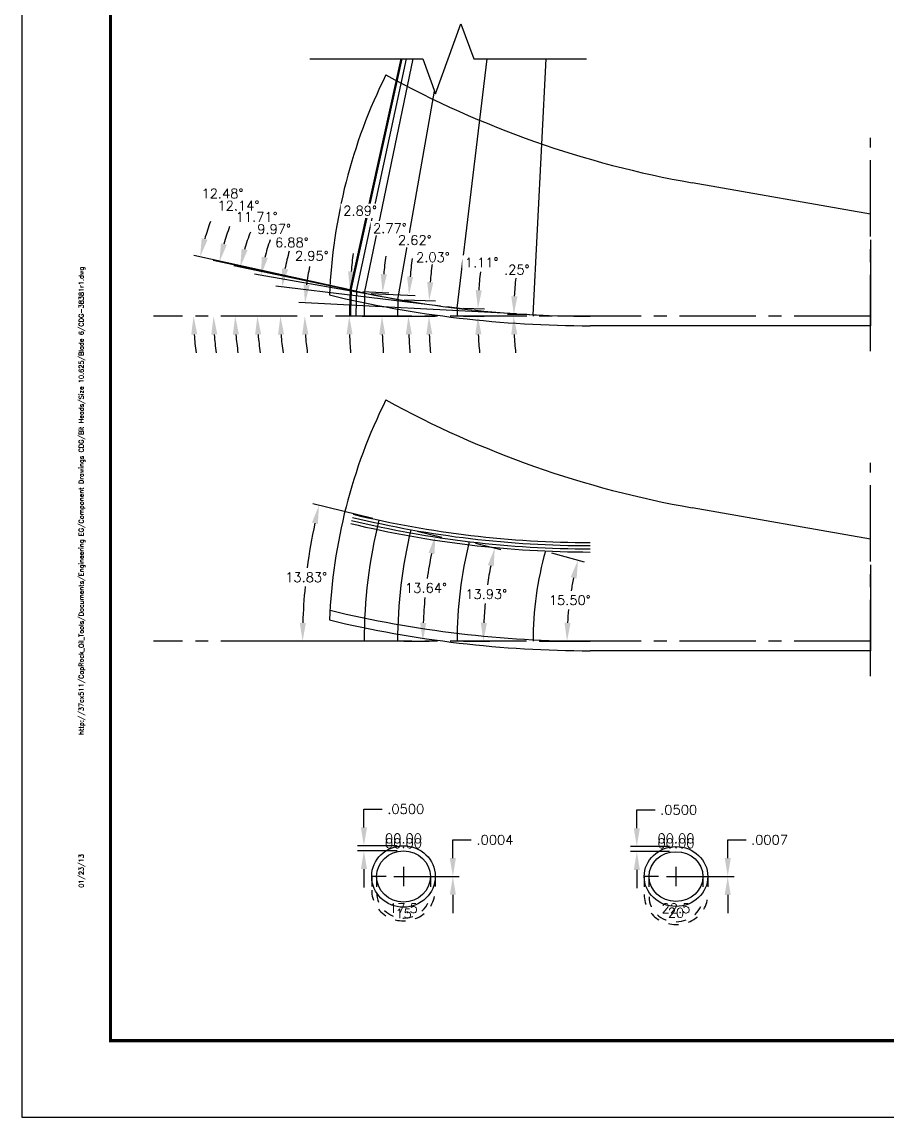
# Model space of a CAD drawing. Extents: x -34 to 0, y 36.5 to 60.7.
# Drawn here: x -34 to -25.51, y 36.45 to 47.2 of the extents above; entities that cross this region are included whole.
import ezdxf
from ezdxf.enums import TextEntityAlignment as Align

# ---------------------------------------------------------------- set-up
doc = ezdxf.new("R2010")
doc.units = 0
doc.header["$MEASUREMENT"] = 0
doc.header["$PDMODE"] = 35
doc.linetypes.add('CENTER2', pattern=[1.125, 0.75, -0.125, 0.125, -0.125])
doc.linetypes.add('HIDDEN2', pattern=[0.1875, 0.125, -0.0625])
doc.layers.get('0').update_dxf_attribs({"linetype": 'CONTINUOUS'})
doc.layers.get('Defpoints').update_dxf_attribs({"color": 10, "linetype": 'CONTINUOUS'})
for name, color, linetype in [('CLine', 5, 'CENTER2'), ('Construction', 191, 'CONTINUOUS'), ('Dims', 4, 'CONTINUOUS'), ('TEXT', 3, 'CONTINUOUS'), ('Title Block', 7, 'CONTINUOUS')]:
    doc.layers.add(name, color=color, linetype=linetype)
doc.styles.add('RomanD', font='romand.shx', dxfattribs={"width": 0.9})
doc.styles.add('RomanS', font='romans')
doc.dimstyles.new('Copy of Standard', dxfattribs={"dimtxt": 0.094, "dimasz": 0.18, "dimexe": 0.0625, "dimexo": 0.0625, "dimgap": 0.045, "dimtad": 0, "dimtih": 1, "dimtoh": 1, "dimdec": 4, "dimzin": 4, "dimdsep": 46, "dimtxsty": 'RomanS', "dimcen": 0.09, "dimazin": 1, "dimtfac": 1, "dimtdec": 4, "dimtofl": 0, "dimtmove": 0, "dimatfit": 1, "dimfxl": 1, "dimtolj": 1, "dimtzin": 0, "dimarcsym": 0})

# ---------------------------------------------------------------- blocks, each defined once
blk = doc.blocks.new('*D40')
at = {"layer": 'Defpoints', "color": 0, "transparency": 16777216}
for p in [(-32.707, 44.311), (-31.225, 44.354), (-29.084, 44.331), (-28.884, 44.32), (-25.673, 44.311)]:
    blk.add_point(p, dxfattribs=at)
at = {"layer": 'Dims', "color": 0, "lineweight": -2, "transparency": 16777216}
blk.add_line((-29.146, 44.334), (-31.284, 44.444), dxfattribs=at)
for start, end in [(168.8697, 172.9602), (184.0905, 188.181)]:
    blk.add_arc((-28.703, 44.311), 2.522, start, end, dxfattribs=at)
at = {"layer": 'Dims', "color": 0, "transparency": 16777216}
for points in [[(-31.176, 44.617), (-31.236, 44.623), (-31.222, 44.441)], [(-31.249, 44.13), (-31.189, 44.132), (-31.225, 44.311)]]:
    blk.add_solid(points, dxfattribs=at)
at = {"layer": 'Dims', "color": 0, "transparency": 16777216, "insert": (-31.155, 44.903), "char_height": 0.094, "attachment_point": 5, "style": 'RomanS', "bg_fill": 3, "box_fill_scale": 1.25, "bg_fill_color": 256, "bg_fill_true_color": 13158600, "bg_fill_transparency": 0}
blk.add_mtext('\\A1;2.95°', dxfattribs=at)
blk = doc.blocks.new('*D41')
at = {"layer": 'Defpoints', "color": 0, "transparency": 16777216}
for p in [(-29.174, 44.316), (-28.984, 44.325), (-28.984, 44.311), (-25.673, 44.311)]:
    blk.add_point(p, dxfattribs=at)
at = {"layer": 'Dims', "color": 0, "lineweight": -2, "transparency": 16777216}
for p, q in [((-29.046, 44.326), (-29.236, 44.327)), ((-29.046, 44.311), (-29.236, 44.311))]:
    blk.add_line(p, q, dxfattribs=at)
for start, end in [(173.8574, 176.8037), (182.9463, 185.8926)]:
    blk.add_arc((-25.673, 44.311), 3.501, start, end, dxfattribs=at)
at = {"layer": 'Dims', "color": 0, "transparency": 16777216}
for points in [[(-29.138, 44.505), (-29.198, 44.507), (-29.173, 44.326)], [(-29.199, 44.13), (-29.139, 44.132), (-29.174, 44.311)]]:
    blk.add_solid(points, dxfattribs=at)
at = {"layer": 'Dims', "color": 0, "transparency": 16777216, "insert": (-29.144, 44.767), "char_height": 0.094, "attachment_point": 5, "style": 'RomanS', "bg_fill": 3, "box_fill_scale": 1.25, "bg_fill_color": 256, "bg_fill_true_color": 13158600, "bg_fill_transparency": 0}
blk.add_mtext('\\A1;.25°', dxfattribs=at)
blk = doc.blocks.new('*D44')
at = {"layer": 'Defpoints', "color": 0, "transparency": 16777216}
for p in [(-29.73, 44.39), (-29.73, 44.311), (-29.526, 44.336), (-25.673, 44.311)]:
    blk.add_point(p, dxfattribs=at)
at = {"layer": 'Dims', "color": 0, "lineweight": -2, "transparency": 16777216}
for p, q in [((-29.667, 44.388), (-29.462, 44.384)), ((-29.668, 44.311), (-29.463, 44.311))]:
    blk.add_line(p, q, dxfattribs=at)
for start, end in [(173.5363, 176.2132), (182.6769, 185.3539)]:
    blk.add_arc((-25.673, 44.311), 3.853, start, end, dxfattribs=at)
at = {"layer": 'Dims', "color": 0, "transparency": 16777216}
for points in [[(-29.487, 44.564), (-29.547, 44.567), (-29.525, 44.386)], [(-29.551, 44.13), (-29.491, 44.132), (-29.526, 44.311)]]:
    blk.add_solid(points, dxfattribs=at)
at = {"layer": 'Dims', "color": 0, "transparency": 16777216, "insert": (-29.489, 44.838), "char_height": 0.094, "attachment_point": 5, "style": 'RomanS', "bg_fill": 3, "box_fill_scale": 1.25, "bg_fill_color": 256, "bg_fill_true_color": 13158600, "bg_fill_transparency": 0}
blk.add_mtext('\\A1;1.11°', dxfattribs=at)
blk = doc.blocks.new('*D45')
at = {"layer": 'Defpoints', "color": 0, "transparency": 16777216}
for p in [(-31.461, 44.406), (-29.829, 44.402), (-32.707, 44.311), (-29.63, 44.378), (-25.673, 44.311)]:
    blk.add_point(p, dxfattribs=at)
at = {"layer": 'Dims', "color": 0, "lineweight": -2, "transparency": 16777216}
blk.add_line((-29.891, 44.409), (-31.508, 44.604), dxfattribs=at)
for start, end in [(164.4659, 168.7916), (184.3257, 188.6514)]:
    blk.add_arc((-29.079, 44.311), 2.385, start, end, dxfattribs=at)
at = {"layer": 'Dims', "color": 0, "transparency": 16777216}
for points in [[(-31.388, 44.77), (-31.447, 44.779), (-31.446, 44.597)], [(-31.487, 44.13), (-31.427, 44.132), (-31.463, 44.311)]]:
    blk.add_solid(points, dxfattribs=at)
at = {"layer": 'Dims', "color": 0, "transparency": 16777216, "insert": (-31.351, 45.034), "char_height": 0.094, "attachment_point": 5, "style": 'RomanS', "bg_fill": 3, "box_fill_scale": 1.25, "bg_fill_color": 256, "bg_fill_true_color": 13158600, "bg_fill_transparency": 0}
blk.add_mtext('\\A1;6.88°', dxfattribs=at)
blk = doc.blocks.new('*D48')
at = {"layer": 'Defpoints', "color": 0, "transparency": 16777216}
for p in [(-30.409, 44.493), (-31.685, 44.445), (-30.212, 44.458), (-32.707, 44.311), (-25.673, 44.311)]:
    blk.add_point(p, dxfattribs=at)
at = {"layer": 'Dims', "color": 0, "lineweight": -2, "transparency": 16777216}
blk.add_line((-30.471, 44.504), (-31.716, 44.723), dxfattribs=at)
for start, end in [(161.1219, 165.5771), (184.4552, 188.9104)]:
    blk.add_arc((-29.374, 44.311), 2.315, start, end, dxfattribs=at)
at = {"layer": 'Dims', "color": 0, "transparency": 16777216}
for points in [[(-31.587, 44.881), (-31.646, 44.894), (-31.654, 44.712)], [(-31.712, 44.13), (-31.652, 44.132), (-31.689, 44.311)]]:
    blk.add_solid(points, dxfattribs=at)
at = {"layer": 'Dims', "color": 0, "transparency": 16777216, "insert": (-31.526, 45.166), "char_height": 0.094, "attachment_point": 5, "style": 'RomanS', "bg_fill": 3, "box_fill_scale": 1.25, "bg_fill_color": 256, "bg_fill_true_color": 13158600, "bg_fill_transparency": 0}
blk.add_mtext('\\A1;9.97°', dxfattribs=at)
blk = doc.blocks.new('*D49')
at = {"layer": 'Defpoints', "color": 0, "transparency": 16777216}
for p in [(-30.311, 44.476), (-30.313, 44.311), (-30.006, 44.362), (-25.673, 44.311)]:
    blk.add_point(p, dxfattribs=at)
at = {"layer": 'Dims', "color": 0, "lineweight": -2, "transparency": 16777216}
for p, q in [((-30.248, 44.473), (-29.941, 44.463)), ((-30.251, 44.311), (-29.944, 44.311))]:
    blk.add_line(p, q, dxfattribs=at)
for start, end in [(173.2068, 175.587), (182.3801, 184.7602)]:
    blk.add_arc((-25.673, 44.311), 4.333, start, end, dxfattribs=at)
at = {"layer": 'Dims', "color": 0, "transparency": 16777216}
for points in [[(-29.963, 44.643), (-30.023, 44.646), (-30.003, 44.465)], [(-30.032, 44.13), (-29.972, 44.132), (-30.006, 44.311)]]:
    blk.add_solid(points, dxfattribs=at)
at = {"layer": 'Dims', "color": 0, "transparency": 16777216, "insert": (-29.967, 44.889), "char_height": 0.094, "attachment_point": 5, "style": 'RomanS', "bg_fill": 3, "box_fill_scale": 1.25, "bg_fill_color": 256, "bg_fill_true_color": 13158600, "bg_fill_transparency": 0}
blk.add_mtext('\\A1;2.03°', dxfattribs=at)
blk = doc.blocks.new('*D52')
at = {"layer": 'Defpoints', "color": 0, "transparency": 16777216}
for p in [(-30.735, 44.558), (-30.539, 44.518), (-31.902, 44.472), (-32.707, 44.311), (-25.673, 44.311)]:
    blk.add_point(p, dxfattribs=at)
at = {"layer": 'Dims', "color": 0, "lineweight": -2, "transparency": 16777216}
blk.add_line((-30.796, 44.571), (-31.919, 44.804), dxfattribs=at)
for start, end in [(159.5672, 163.9275), (184.3603, 188.7205)]:
    blk.add_arc((-29.541, 44.311), 2.366, start, end, dxfattribs=at)
at = {"layer": 'Dims', "color": 0, "transparency": 16777216}
for points in [[(-31.786, 44.959), (-31.844, 44.973), (-31.858, 44.791)], [(-31.93, 44.13), (-31.87, 44.132), (-31.907, 44.311)]]:
    blk.add_solid(points, dxfattribs=at)
at = {"layer": 'Dims', "color": 0, "transparency": 16777216, "insert": (-31.697, 45.285), "char_height": 0.094, "attachment_point": 5, "style": 'RomanS', "bg_fill": 3, "box_fill_scale": 1.25, "bg_fill_color": 256, "bg_fill_true_color": 13158600, "bg_fill_transparency": 0}
blk.add_mtext('\\A1;11.71°', dxfattribs=at)
blk = doc.blocks.new('*D53')
at = {"layer": 'Defpoints', "color": 0, "transparency": 16777216}
for p in [(-30.637, 44.538), (-30.642, 44.311), (-30.206, 44.38), (-25.673, 44.311)]:
    blk.add_point(p, dxfattribs=at)
at = {"layer": 'Dims', "color": 0, "lineweight": -2, "transparency": 16777216}
for p, q in [((-30.574, 44.535), (-30.14, 44.515)), ((-30.579, 44.311), (-30.144, 44.311))]:
    blk.add_line(p, q, dxfattribs=at)
for start, end in [(172.8315, 175.1062), (182.2747, 184.5493)]:
    blk.add_arc((-25.673, 44.311), 4.534, start, end, dxfattribs=at)
at = {"layer": 'Dims', "color": 0, "transparency": 16777216}
for points in [[(-30.161, 44.696), (-30.22, 44.7), (-30.202, 44.518)], [(-30.233, 44.13), (-30.173, 44.132), (-30.207, 44.311)]]:
    blk.add_solid(points, dxfattribs=at)
at = {"layer": 'Dims', "color": 0, "transparency": 16777216, "insert": (-30.145, 45.057), "char_height": 0.094, "attachment_point": 5, "style": 'RomanS', "bg_fill": 3, "box_fill_scale": 1.25, "bg_fill_color": 256, "bg_fill_true_color": 13158600, "bg_fill_transparency": 0}
blk.add_mtext('\\A1;2.62°', dxfattribs=at)
blk = doc.blocks.new('*D107')
at = {"layer": 'Defpoints', "color": 0, "transparency": 16777216}
for p in [(-30.814, 44.576), (-30.619, 44.534), (-32.112, 44.49), (-32.707, 44.311), (-25.673, 44.311)]:
    blk.add_point(p, dxfattribs=at)
at = {"layer": 'Dims', "color": 0, "lineweight": -2, "transparency": 16777216}
blk.add_line((-30.875, 44.589), (-32.123, 44.858), dxfattribs=at)
for start, end in [(159.7232, 163.7909), (184.0677, 188.1354)]:
    blk.add_arc((-29.583, 44.311), 2.536, start, end, dxfattribs=at)
at = {"layer": 'Dims', "color": 0, "transparency": 16777216}
for points in [[(-31.989, 45.012), (-32.047, 45.026), (-32.062, 44.844)], [(-32.142, 44.13), (-32.082, 44.132), (-32.119, 44.311)]]:
    blk.add_solid(points, dxfattribs=at)
at = {"layer": 'Dims', "color": 0, "transparency": 16777216, "insert": (-31.875, 45.396), "char_height": 0.094, "attachment_point": 5, "style": 'RomanS', "bg_fill": 3, "box_fill_scale": 1.25, "bg_fill_color": 256, "bg_fill_true_color": 13158600, "bg_fill_transparency": 0}
blk.add_mtext('\\A1;12.14°', dxfattribs=at)
blk = doc.blocks.new('*D108')
at = {"layer": 'Defpoints', "color": 0, "transparency": 16777216}
for p in [(-30.717, 44.555), (-30.466, 44.388), (-30.722, 44.311), (-25.673, 44.311)]:
    blk.add_point(p, dxfattribs=at)
at = {"layer": 'Dims', "color": 0, "lineweight": -2, "transparency": 16777216}
for p, q in [((-30.654, 44.552), (-30.399, 44.54)), ((-30.66, 44.311), (-30.405, 44.311))]:
    blk.add_line(p, q, dxfattribs=at)
for start, end in [(172.9284, 175.0797), (182.1513, 184.3025)]:
    blk.add_arc((-25.673, 44.311), 4.794, start, end, dxfattribs=at)
at = {"layer": 'Dims', "color": 0, "transparency": 16777216}
for points in [[(-30.419, 44.72), (-30.479, 44.724), (-30.461, 44.543)], [(-30.494, 44.13), (-30.434, 44.132), (-30.467, 44.311)]]:
    blk.add_solid(points, dxfattribs=at)
at = {"layer": 'Dims', "color": 0, "transparency": 16777216, "insert": (-30.389, 45.174), "char_height": 0.094, "attachment_point": 5, "style": 'RomanS', "bg_fill": 3, "box_fill_scale": 1.25, "bg_fill_color": 256, "bg_fill_true_color": 13158600, "bg_fill_transparency": 0}
blk.add_mtext('\\A1;2.77°', dxfattribs=at)
blk = doc.blocks.new('*D116')
at = {"layer": 'Defpoints', "color": 0, "transparency": 16777216}
for p in [(-28.864, 42.007), (-28.603, 41.656), (-28.984, 41.122), (-25.673, 41.122)]:
    blk.add_point(p, dxfattribs=at)
at = {"layer": 'Dims', "color": 0, "lineweight": -2, "transparency": 16777216}
for p, q in [((-28.803, 41.99), (-28.483, 41.901)), ((-28.921, 41.122), (-28.589, 41.122))]:
    blk.add_line(p, q, dxfattribs=at)
for start, end in [(167.9662, 170.4616), (174.0341, 176.5371)]:
    blk.add_arc((-25.673, 41.122), 2.979, start, end, dxfattribs=at)
at = {"layer": 'Dims', "color": 0, "transparency": 16777216}
for points in [[(-28.615, 41.75), (-28.557, 41.736), (-28.543, 41.918)], [(-28.616, 41.301), (-28.676, 41.303), (-28.651, 41.122)]]:
    blk.add_solid(points, dxfattribs=at)
at = {"layer": 'Dims', "color": 0, "transparency": 16777216, "insert": (-28.624, 41.524), "char_height": 0.094, "attachment_point": 5, "style": 'RomanS', "bg_fill": 3, "box_fill_scale": 1.25, "bg_fill_color": 256, "bg_fill_true_color": 13158600, "bg_fill_transparency": 0}
blk.add_mtext('\\A1;15.50°', dxfattribs=at)
blk = doc.blocks.new('*D117')
at = {"layer": 'Defpoints', "color": 0, "transparency": 16777216}
for p in [(-29.611, 42.099), (-29.422, 41.735), (-29.73, 41.122), (-25.673, 41.122)]:
    blk.add_point(p, dxfattribs=at)
at = {"layer": 'Dims', "color": 0, "lineweight": -2, "transparency": 16777216}
for p, q in [((-29.55, 42.084), (-29.299, 42.022)), ((-29.668, 41.122), (-29.409, 41.122))]:
    blk.add_line(p, q, dxfattribs=at)
for start, end in [(168.7812, 171.633), (174.429, 177.285)]:
    blk.add_arc((-25.673, 41.122), 3.799, start, end, dxfattribs=at)
at = {"layer": 'Dims', "color": 0, "transparency": 16777216}
for points in [[(-29.428, 41.868), (-29.37, 41.855), (-29.36, 42.037)], [(-29.437, 41.301), (-29.497, 41.303), (-29.472, 41.122)]]:
    blk.add_solid(points, dxfattribs=at)
at = {"layer": 'Dims', "color": 0, "transparency": 16777216, "insert": (-29.444, 41.583), "char_height": 0.094, "attachment_point": 5, "style": 'RomanS', "bg_fill": 3, "box_fill_scale": 1.25, "bg_fill_color": 256, "bg_fill_true_color": 13158600, "bg_fill_transparency": 0}
blk.add_mtext('\\A1;13.93°', dxfattribs=at)
blk = doc.blocks.new('*D118')
at = {"layer": 'Defpoints', "color": 0, "transparency": 16777216}
for p in [(-30.183, 42.216), (-30.011, 41.816), (-30.313, 41.122), (-25.673, 41.122)]:
    blk.add_point(p, dxfattribs=at)
at = {"layer": 'Dims', "color": 0, "lineweight": -2, "transparency": 16777216}
for p, q in [((-30.122, 42.201), (-29.881, 42.143)), ((-30.251, 41.122), (-30.004, 41.122))]:
    blk.add_line(p, q, dxfattribs=at)
for start, end in [(168.7114, 171.9719), (174.3888, 177.6524)]:
    blk.add_arc((-25.673, 41.122), 4.393, start, end, dxfattribs=at)
at = {"layer": 'Dims', "color": 0, "transparency": 16777216}
for points in [[(-30.01, 41.988), (-29.952, 41.975), (-29.942, 42.158)], [(-30.032, 41.301), (-30.092, 41.303), (-30.066, 41.122)]]:
    blk.add_solid(points, dxfattribs=at)
at = {"layer": 'Dims', "color": 0, "transparency": 16777216, "insert": (-30.035, 41.644), "char_height": 0.094, "attachment_point": 5, "style": 'RomanS', "bg_fill": 3, "box_fill_scale": 1.25, "bg_fill_color": 256, "bg_fill_true_color": 13158600, "bg_fill_transparency": 0}
blk.add_mtext('\\A1;13.64°', dxfattribs=at)
blk = doc.blocks.new('*D119')
at = {"layer": 'Defpoints', "color": 0, "transparency": 16777216}
for p in [(-30.498, 42.31), (-31.174, 42.015), (-30.642, 41.122), (-25.673, 41.122)]:
    blk.add_point(p, dxfattribs=at)
at = {"layer": 'Dims', "color": 0, "lineweight": -2, "transparency": 16777216}
for p, q in [((-30.558, 42.325), (-31.146, 42.469)), ((-30.704, 41.122), (-31.309, 41.122))]:
    blk.add_line(p, q, dxfattribs=at)
for start, end in [(168.0206, 172.5852), (174.4889, 178.1496)]:
    blk.add_arc((-25.673, 41.122), 5.574, start, end, dxfattribs=at)
at = {"layer": 'Dims', "color": 0, "transparency": 16777216}
for points in [[(-31.154, 42.286), (-31.096, 42.272), (-31.085, 42.454)], [(-31.213, 41.301), (-31.273, 41.302), (-31.246, 41.122)]]:
    blk.add_solid(points, dxfattribs=at)
at = {"layer": 'Dims', "color": 0, "transparency": 16777216, "insert": (-31.211, 41.749), "char_height": 0.094, "attachment_point": 5, "style": 'RomanS', "bg_fill": 3, "box_fill_scale": 1.25, "bg_fill_color": 256, "bg_fill_true_color": 13158600, "bg_fill_transparency": 0}
blk.add_mtext('\\A1;13.83°', dxfattribs=at)
blk = doc.blocks.new('*D128')
at = {"layer": 'Defpoints', "color": 0, "transparency": 16777216}
for p in [(-32.308, 44.507), (-30.78, 44.569), (-30.778, 44.568), (-32.707, 44.311), (-25.673, 44.311)]:
    blk.add_point(p, dxfattribs=at)
at = {"layer": 'Dims', "color": 0, "lineweight": -2, "transparency": 16777216}
blk.add_line((-30.841, 44.582), (-32.312, 44.908), dxfattribs=at)
for start, end in [(159.8839, 163.7039), (183.82, 187.64)]:
    blk.add_arc((-29.615, 44.311), 2.7, start, end, dxfattribs=at)
at = {"layer": 'Dims', "color": 0, "transparency": 16777216}
for points in [[(-32.178, 45.061), (-32.236, 45.076), (-32.251, 44.894)], [(-32.339, 44.13), (-32.279, 44.132), (-32.315, 44.311)]]:
    blk.add_solid(points, dxfattribs=at)
at = {"layer": 'Dims', "color": 0, "transparency": 16777216, "insert": (-32.032, 45.515), "char_height": 0.094, "attachment_point": 5, "style": 'RomanS', "bg_fill": 3, "box_fill_scale": 1.25, "bg_fill_color": 256, "bg_fill_true_color": 13158600, "bg_fill_transparency": 0}
blk.add_mtext('\\A1;12.48°', dxfattribs=at)
blk = doc.blocks.new('*D129')
at = {"layer": 'Defpoints', "color": 0, "transparency": 16777216}
for p in [(-30.779, 44.569), (-30.787, 44.397), (-30.785, 44.311), (-25.673, 44.311)]:
    blk.add_point(p, dxfattribs=at)
at = {"layer": 'Dims', "color": 0, "lineweight": -2, "transparency": 16777216}
for p, q in [((-30.841, 44.572), (-30.844, 44.572)), ((-30.848, 44.311), (-30.85, 44.311))]:
    blk.add_line(p, q, dxfattribs=at)
for start, end in [(173.0799, 175.0962), (182.0164, 184.0327)]:
    blk.add_arc((-25.673, 44.311), 5.115, start, end, dxfattribs=at)
at = {"layer": 'Dims', "color": 0, "transparency": 16777216}
for points in [[(-30.739, 44.746), (-30.799, 44.75), (-30.781, 44.569)], [(-30.815, 44.131), (-30.755, 44.132), (-30.788, 44.311)]]:
    blk.add_solid(points, dxfattribs=at)
at = {"layer": 'Dims', "color": 0, "transparency": 16777216, "insert": (-30.682, 45.346), "char_height": 0.094, "attachment_point": 5, "style": 'RomanS', "bg_fill": 3, "box_fill_scale": 1.25, "bg_fill_color": 256, "bg_fill_true_color": 13158600, "bg_fill_transparency": 0}
blk.add_mtext('\\A1;2.89°', dxfattribs=at)
blk = doc.blocks.new('COT_Dblock')
at = {"layer": 'Defpoints'}
blk.add_point((0.188, 0.188), dxfattribs=at)
at = {"layer": 'Title Block', "color": 8}
blk.add_lwpolyline([(0, 0), (34, 0), (34, 22), (0, 22)], close=True, dxfattribs=at)
at = {"layer": 'Title Block', "const_width": 0.03}
blk.add_lwpolyline([(33.13, 21.25), (0.87, 21.25), (0.87, 0.75), (33.13, 0.75)], close=True, dxfattribs=at)
at = {"layer": 'Title Block', "color": 1, "style": 'RomanS', "flags": 8}
for tag, p in [('FNAME', (0.62, 3.75)), ('REVDATE', (0.62, 2.25)), ('USER', (0.62, 0.75))]:
    blk.add_attdef(tag, text='', height=0.047, rotation=90, dxfattribs=at).set_placement(p, align=Align.BOTTOM_LEFT)
at = {"layer": 'Title Block', "color": 3, "style": 'RomanS', "flags": 8}
blk.add_attdef('DRAWN', text='', height=0.11, dxfattribs=at).set_placement((28.7, 1.984), align=Align.MIDDLE_CENTER)
at = {"layer": 'Title Block', "color": 3, "style": 'RomanD', "width": 0.9, "flags": 8}
for tag, height, p in [('TITL1', 0.125, (31.337, 1.684)), ('TITL2', 0.094, (31.337, 1.514)), ('TITL3', 0.094, (31.337, 1.374))]:
    blk.add_attdef(tag, text='', height=height, dxfattribs=at).set_placement(p, align=Align.MIDDLE_CENTER)
at = {"layer": 'Title Block', "color": 3, "style": 'RomanS', "flags": 8}
for tag, p in [('DDATE', (28.356, 1.672)), ('CHECK', (28.356, 1.406)), ('MATRL', (28.356, 1.149)), ('PDATE', (28.356, 0.883)), ('SCALE', (29.896, 0.855)), ('SHEET', (32.005, 0.855))]:
    blk.add_attdef(tag, text='', height=0.094, dxfattribs=at).set_placement(p, align=Align.MIDDLE_LEFT)
for tag, p in [('FSCM#', (30.337, 1.121)), ('DWG#', (31.81, 1.121)), ('REV#', (32.97, 1.121))]:
    blk.add_attdef(tag, text='', height=0.094, dxfattribs=at).set_placement(p, align=Align.TOP_CENTER)
blk = doc.blocks.new('CMark')
at = {"layer": 'CLine'}
for p, q in [((-0.094, 0), (0.094, 0)), ((0, 0.094), (0, -0.094))]:
    blk.add_line(p, q, dxfattribs=at)
blk = doc.blocks.new('1613@15')
for p, q in [((-0.17, 0), (-0.312, 0)), ((0.171, 0), (0.312, 0))]:
    blk.add_line(p, q)
at = {"color": 8, "linetype": 'HIDDEN2', "ltscale": 0.5}
blk.add_line((-0.312, 0), (-0.312, -0.135), dxfattribs=at)
at = {"color": 8, "linetype": 'HIDDEN2', "ltscale": 0.5, "flags": 128}
blk.add_lwpolyline([(0.312, 0), (0.312, -0.135)], dxfattribs=at)
blk.add_ellipse((0, 0), major_axis=(-0.312, 0), ratio=0.965926, start_param=-3.141592653589793, end_param=3.141592653589793)
at = {"color": 8, "linetype": 'HIDDEN2', "ltscale": 0.5}
blk.add_ellipse((0, -0.135), major_axis=(-0.312, 0), ratio=0.965926, start_param=0, end_param=3.141593, dxfattribs=at)
blk.add_blockref('CMark', (0, 0))
at = {"style": 'RomanS'}
blk.add_text('15', height=0.094, dxfattribs=at).set_placement((0, -0.364), align=Align.MIDDLE_CENTER)
blk.add_attdef('ANG', text='', height=0.094, dxfattribs=at).set_placement((0, 0.298), align=Align.BOTTOM_CENTER)
blk = doc.blocks.new('1313@17.5')
for p, q in [((-0.17, 0), (-0.265, 0)), ((0.171, 0), (0.264, 0))]:
    blk.add_line(p, q)
at = {"color": 8, "linetype": 'HIDDEN2', "ltscale": 0.5}
blk.add_line((-0.265, 0), (-0.265, -0.178), dxfattribs=at)
at = {"color": 8, "linetype": 'HIDDEN2', "ltscale": 0.5, "flags": 128}
blk.add_lwpolyline([(0.264, 0), (0.264, -0.178)], dxfattribs=at)
blk.add_ellipse((0, 0), major_axis=(0.264, 0), ratio=0.953717)
at = {"color": 8, "linetype": 'HIDDEN2', "ltscale": 0.5}
blk.add_ellipse((0, -0.156), major_axis=(0.264, 0), ratio=0.953717, start_param=3.141593, end_param=6.283185, dxfattribs=at)
blk.add_blockref('CMark', (0, 0))
at = {"style": 'RomanS'}
blk.add_text('17.5', height=0.094, dxfattribs=at).set_placement((0, -0.311), align=Align.MIDDLE_CENTER)
blk.add_attdef('ANG', text='', height=0.094, dxfattribs=at).set_placement((0, 0.251), align=Align.BOTTOM_CENTER)
blk = doc.blocks.new('*D144')
at = {"color": 0, "lineweight": -2, "transparency": 16777216}
for p, q in [((-30.644, 39.295), (-30.644, 39.475)), ((-30.644, 39.475), (-30.464, 39.475)), ((-30.318, 39.115), (-30.707, 39.115)), ((-30.318, 39.065), (-30.707, 39.065)), ((-30.644, 38.885), (-30.644, 38.705))]:
    blk.add_line(p, q, dxfattribs=at)
at = {"color": 0, "transparency": 16777216}
for points in [[(-30.674, 39.295), (-30.614, 39.295), (-30.644, 39.115)], [(-30.674, 38.885), (-30.614, 38.885), (-30.644, 39.065)]]:
    blk.add_solid(points, dxfattribs=at)
at = {"layer": 'Defpoints', "color": 0, "transparency": 16777216}
for p in [(-30.644, 39.115), (-30.256, 39.115), (-30.256, 39.065)]:
    blk.add_point(p, dxfattribs=at)
at = {"color": 0, "transparency": 16777216, "insert": (-30.233, 39.475), "char_height": 0.094, "attachment_point": 5, "style": 'RomanS'}
blk.add_mtext('\\A1;.0500', dxfattribs=at)
blk = doc.blocks.new('*D145')
at = {"color": 0, "lineweight": -2, "transparency": 16777216}
for p, q in [((-29.771, 38.993), (-29.771, 39.173)), ((-29.771, 39.173), (-29.591, 39.173)), ((-30.193, 38.813), (-29.709, 38.813)), ((-30.193, 38.813), (-29.709, 38.813)), ((-29.771, 38.633), (-29.771, 38.453))]:
    blk.add_line(p, q, dxfattribs=at)
at = {"color": 0, "transparency": 16777216}
for points in [[(-29.801, 38.993), (-29.741, 38.993), (-29.771, 38.813)], [(-29.801, 38.633), (-29.741, 38.633), (-29.771, 38.813)]]:
    blk.add_solid(points, dxfattribs=at)
at = {"layer": 'Defpoints', "color": 0, "transparency": 16777216}
for p in [(-30.256, 38.813), (-30.256, 38.813), (-29.771, 38.813)]:
    blk.add_point(p, dxfattribs=at)
at = {"color": 0, "transparency": 16777216, "insert": (-29.358, 39.173), "char_height": 0.094, "attachment_point": 5, "style": 'RomanS'}
blk.add_mtext('\\A1;.0004', dxfattribs=at)
blk = doc.blocks.new('1613@20')
for p, q in [((-0.17, 0), (-0.312, 0)), ((0.171, 0), (0.312, 0))]:
    blk.add_line(p, q)
at = {"color": 8, "linetype": 'HIDDEN2', "ltscale": 0.5}
blk.add_line((-0.312, 0), (-0.312, -0.178), dxfattribs=at)
at = {"color": 8, "linetype": 'HIDDEN2', "ltscale": 0.5, "flags": 128}
blk.add_lwpolyline([(0.312, 0), (0.312, -0.178)], dxfattribs=at)
blk.add_ellipse((0, 0), major_axis=(-0.312, 0), ratio=0.939693, start_param=-3.141592653589793, end_param=3.141592653589793)
at = {"color": 8, "linetype": 'HIDDEN2', "ltscale": 0.5}
blk.add_ellipse((0, -0.178), major_axis=(-0.312, 0), ratio=0.939693, start_param=0, end_param=3.141593, dxfattribs=at)
blk.add_blockref('CMark', (0, 0))
at = {"style": 'RomanS'}
blk.add_text('20', height=0.094, dxfattribs=at).set_placement((0, -0.356), align=Align.MIDDLE_CENTER)
blk.add_attdef('ANG', text='', height=0.094, dxfattribs=at).set_placement((0, 0.298), align=Align.BOTTOM_CENTER)
blk = doc.blocks.new('1313@22.5')
for p, q in [((-0.17, 0), (-0.265, 0)), ((0.171, 0), (0.264, 0))]:
    blk.add_line(p, q)
at = {"color": 8, "linetype": 'HIDDEN2', "ltscale": 0.5}
blk.add_line((-0.265, 0), (-0.265, -0.199), dxfattribs=at)
at = {"color": 8, "linetype": 'HIDDEN2', "ltscale": 0.5, "flags": 128}
blk.add_lwpolyline([(0.264, 0), (0.264, -0.199)], dxfattribs=at)
blk.add_ellipse((0, 0), major_axis=(0.264, 0), ratio=0.92388)
at = {"color": 8, "linetype": 'HIDDEN2', "ltscale": 0.5}
blk.add_ellipse((0, -0.199), major_axis=(0.264, 0), ratio=0.92388, start_param=3.141593, end_param=6.283185, dxfattribs=at)
blk.add_blockref('CMark', (0, 0))
at = {"style": 'RomanS'}
blk.add_text('22.5', height=0.094, dxfattribs=at).set_placement((0, -0.311), align=Align.MIDDLE_CENTER)
blk.add_attdef('ANG', text='', height=0.094, dxfattribs=at).set_placement((0, 0.251), align=Align.BOTTOM_CENTER)
blk = doc.blocks.new('*D147')
at = {"color": 0, "lineweight": -2, "transparency": 16777216}
for p, q in [((-27.074, 38.993), (-27.074, 39.173)), ((-27.074, 39.173), (-26.894, 39.173)), ((-27.519, 38.813), (-27.012, 38.813)), ((-27.519, 38.812), (-27.012, 38.812)), ((-27.074, 38.632), (-27.074, 38.452))]:
    blk.add_line(p, q, dxfattribs=at)
at = {"color": 0, "transparency": 16777216}
for points in [[(-27.104, 38.993), (-27.044, 38.993), (-27.074, 38.813)], [(-27.104, 38.632), (-27.044, 38.632), (-27.074, 38.812)]]:
    blk.add_solid(points, dxfattribs=at)
at = {"layer": 'Defpoints', "color": 0, "transparency": 16777216}
for p in [(-27.582, 38.813), (-27.582, 38.812), (-27.074, 38.813)]:
    blk.add_point(p, dxfattribs=at)
at = {"color": 0, "transparency": 16777216, "insert": (-26.664, 39.173), "char_height": 0.094, "attachment_point": 5, "style": 'RomanS'}
blk.add_mtext('\\A1;.0007', dxfattribs=at)
blk = doc.blocks.new('*D148')
at = {"color": 0, "lineweight": -2, "transparency": 16777216}
for p, q in [((-27.966, 39.287), (-27.966, 39.467)), ((-27.966, 39.467), (-27.786, 39.467)), ((-27.644, 39.107), (-28.029, 39.107)), ((-27.644, 39.057), (-28.029, 39.057)), ((-27.966, 38.877), (-27.966, 38.697))]:
    blk.add_line(p, q, dxfattribs=at)
at = {"color": 0, "transparency": 16777216}
for points in [[(-27.996, 39.287), (-27.936, 39.287), (-27.966, 39.107)], [(-27.996, 38.877), (-27.936, 38.877), (-27.966, 39.057)]]:
    blk.add_solid(points, dxfattribs=at)
at = {"layer": 'Defpoints', "color": 0, "transparency": 16777216}
for p in [(-27.966, 39.107), (-27.582, 39.107), (-27.582, 39.057)]:
    blk.add_point(p, dxfattribs=at)
at = {"color": 0, "transparency": 16777216, "insert": (-27.555, 39.467), "char_height": 0.094, "attachment_point": 5, "style": 'RomanS'}
blk.add_mtext('\\A1;.0500', dxfattribs=at)

msp = doc.modelspace()

# ---------------------------------------------------------------- linework, layer by layer
for p, q in [((-25.67272, 45.31103), (-27.42272, 45.6196)), ((-25.67272, 45.06103), (-25.67272, 44.21728)), ((-29.08374, 44.33062), (-28.884, 44.32033)), ((-25.67272, 44.21728), (-28.42272, 44.21728)), ((-25.67272, 42.12197), (-27.42272, 42.43054)), ((-25.67272, 41.87197), (-25.67272, 41.02822)), ((-25.67272, 41.02822), (-28.42272, 41.02822))]:
    msp.add_line(p, q)
at = {"linetype": 'Continuous', "flags": 128}
msp.add_lwpolyline([(-31.17331, 46.83491), (-30.0667, 46.83491), (-29.9417, 46.49147), (-29.6917, 47.17834), (-29.5667, 46.83491), (-28.46009, 46.83491)], dxfattribs=at)
for centre, radius, start, end in [((-25.67272, 44.31103), 5.3125, 153.535918, 177.757078), ((-25.72965, 55.22148), 9.75, 241.187959, 259.999999), ((-28.42272, 55.21728), 11, 256.550717, 270), ((-25.67272, 41.12197), 5.3125, 153.535918, 177.757078), ((-25.72965, 52.03242), 9.75, 241.187959, 259.999999), ((-28.42272, 52.02822), 11, 256.550717, 270)]:
    msp.add_arc(centre, radius, start, end)
at = {"layer": 'CLine'}
for p, q in [((-25.67272, 43.96728), (-25.67272, 46.06252)), ((-25.67272, 40.77822), (-25.67272, 42.87346))]:
    msp.add_line(p, q, dxfattribs=at)
at = {"layer": 'CLine', "color": 1}
for p, q in [((-25.67272, 44.31103), (-32.70748, 44.31103)), ((-25.67272, 41.12197), (-32.70748, 41.12197))]:
    msp.add_line(p, q, dxfattribs=at)
at = {"layer": 'CLine', "color": 1, "linetype": 'ByBlock'}
for centre, radius in [((-28.42272, 55.21728), 10.90625), ((-28.42272, 52.02822), 9.9375), ((-28.42272, 52.02822), 10.03125), ((-28.42272, 52.02822), 10), ((-28.42272, 52.02822), 9.96875), ((-28.42272, 52.02822), 10.90625)]:
    msp.add_arc(centre, radius, 256.457715, 270, dxfattribs=at)
at = {"layer": 'Construction'}
msp.add_line((-28.98387, 44.32548), (-28.85458, 46.83491), dxfattribs=at)
at = {"layer": 'TEXT'}
for centre, radius, start in [((-25.67272, 44.31103), 3.31118, 179.750034), ((-25.67272, 41.12197), 4.96912, 166.170175), ((-25.67272, 41.12197), 4.64072, 166.363789), ((-25.67272, 41.12197), 4.05774, 166.066172), ((-25.67272, 41.12197), 3.31118, 164.503319)]:
    msp.add_arc(centre, radius, start, 180, dxfattribs=at)

# ---------------------------------------------------------------- block references
for name, p in [('1613@15', (-30.25572, 38.81333)), ('1613@20', (-27.58172, 38.81293)), ('1313@17.5', (-30.25572, 38.81293)), ('1313@22.5', (-27.58172, 38.81221))]:
    msp.add_blockref(name, p).add_auto_attribs({'ANG': '00.00'})

# ---------------------------------------------------------------- dimensions: what is measured, and where the dimension line sits
for base, p1, p2, picture, middle in [((-30.64411, 39.11518), (-30.25572, 39.06518), (-30.25572, 39.11518), '*D144', (-30.23334, 39.47518)), ((-27.96607, 39.10658), (-27.58172, 39.05658), (-27.58172, 39.10658), '*D148', (-27.5553, 39.46658)), ((-27.07429, 38.81293), (-27.58172, 38.81221), (-27.58172, 38.81293), '*D147', (-26.66353, 39.17293))]:
    dim = msp.add_linear_dim(base=base, p1=p1, p2=p2, angle=90, dimstyle='Copy of Standard')
    dim.commit()
    dim.dimension.update_dxf_attribs({"geometry": picture, "text_midpoint": middle})
dim = msp.add_linear_dim(base=(-29.771, 38.81293), p1=(-30.25572, 38.81333), p2=(-30.25572, 38.81293), angle=90, dimstyle='Copy of Standard')
dim.commit()
dim.dimension.update_dxf_attribs({"geometry": '*D145', "text_midpoint": (-29.358, 39.17333), "dimtype": 160})

# ---------------------------------------------------------------- next in the draw order: dimensions: what is measured, and where the dimension line sits
at = {"layer": 'Dims'}
dim = msp.add_angular_dim_2l(base=(-31.22491, 44.3543), line1=((-25.67272, 44.31103), (-32.70748, 44.31103)), line2=((-29.08374, 44.33062), (-28.884, 44.32033)), dimstyle='Copy of Standard', override={"dimtfill": 1}, dxfattribs=at)
dim.commit()
dim.dimension.update_dxf_attribs({"geometry": '*D40', "text_midpoint": (-31.1549, 44.90266), "dimtype": 162})
dim = msp.add_angular_dim_3p(base=(-28.60312, 41.65616), center=(-25.67272, 41.12197), p1=(-28.86353, 42.00666), p2=(-28.9839, 41.12197), dimstyle='Copy of Standard', override={"dimtfill": 1}, dxfattribs=at)
dim.commit()
dim.dimension.update_dxf_attribs({"geometry": '*D116', "text_midpoint": (-28.62421, 41.52356)})

# ---------------------------------------------------------------- next in the draw order: linework, layer by layer
at = {"layer": 'Construction'}
msp.add_line((-29.7297, 44.38963), (-29.43454, 46.83491), dxfattribs=at)
at = {"layer": 'TEXT'}
msp.add_arc((-25.67272, 44.31103), 4.05774, 178.890146, 180, dxfattribs=at)

# ---------------------------------------------------------------- next in the draw order: dimensions: what is measured, and where the dimension line sits
at = {"layer": 'Dims'}
dim = msp.add_angular_dim_3p(base=(-29.1735, 44.31612), center=(-25.67272, 44.31103), p1=(-28.98387, 44.32548), p2=(-28.9839, 44.31103), dimstyle='Copy of Standard', override={"dimtfill": 1}, dxfattribs=at)
dim.commit()
dim.dimension.update_dxf_attribs({"geometry": '*D41', "text_midpoint": (-29.14364, 44.76731), "dimtype": 165})
dim = msp.add_angular_dim_3p(base=(-29.42189, 41.7352), center=(-25.67272, 41.12197), p1=(-29.61106, 42.09908), p2=(-29.73046, 41.12197), dimstyle='Copy of Standard', override={"dimtfill": 1}, dxfattribs=at)
dim.commit()
dim.dimension.update_dxf_attribs({"geometry": '*D117', "text_midpoint": (-29.44366, 41.58277)})

# ---------------------------------------------------------------- next in the draw order: dimensions: what is measured, and where the dimension line sits
dim = msp.add_angular_dim_3p(base=(-29.52561, 44.33591), center=(-25.67272, 44.31103), p1=(-29.7297, 44.38963), p2=(-29.73046, 44.31103), dimstyle='Copy of Standard', override={"dimtfill": 1}, dxfattribs=at)
dim.commit()
dim.dimension.update_dxf_attribs({"geometry": '*D44', "text_midpoint": (-29.4895, 44.8379), "dimtype": 165})
dim = msp.add_angular_dim_3p(base=(-30.01088, 41.81612), center=(-25.67272, 41.12197), p1=(-30.18263, 42.21605), p2=(-30.31344, 41.12197), dimstyle='Copy of Standard', override={"dimtfill": 1}, dxfattribs=at)
dim.commit()
dim.dimension.update_dxf_attribs({"geometry": '*D118', "text_midpoint": (-30.035, 41.64354)})

# ---------------------------------------------------------------- next in the draw order: linework, layer by layer
msp.add_line((-29.63042, 44.37764), (-29.82898, 44.40161))

# ---------------------------------------------------------------- next in the draw order: dimensions: what is measured, and where the dimension line sits
dim = msp.add_angular_dim_3p(base=(-31.17439, 42.015), center=(-25.67272, 41.12197), p1=(-30.49779, 42.30978), p2=(-30.64185, 41.12197), dimstyle='Copy of Standard', override={"dimtfill": 1}, dxfattribs=at)
dim.commit()
dim.dimension.update_dxf_attribs({"geometry": '*D119', "text_midpoint": (-31.21098, 41.74926), "dimtype": 165})

# ---------------------------------------------------------------- next in the draw order: dimensions: what is measured, and where the dimension line sits
dim = msp.add_angular_dim_2l(base=(-31.46141, 44.4065), line1=((-25.67272, 44.31103), (-32.70748, 44.31103)), line2=((-29.63042, 44.37764), (-29.82898, 44.40161)), dimstyle='Copy of Standard', override={"dimtfill": 1}, dxfattribs=at)
dim.commit()
dim.dimension.update_dxf_attribs({"geometry": '*D45', "text_midpoint": (-31.35099, 45.03433), "dimtype": 162})

# ---------------------------------------------------------------- next in the draw order: linework, layer by layer
msp.add_line((-30.40901, 44.49296), (-30.21203, 44.45835))
at = {"layer": 'Construction'}
msp.add_line((-30.31052, 44.47566), (-29.95151, 46.51842), dxfattribs=at)
at = {"layer": 'TEXT'}
msp.add_arc((-25.67272, 44.31103), 4.64072, 177.967065, 180, dxfattribs=at)

# ---------------------------------------------------------------- next in the draw order: dimensions: what is measured, and where the dimension line sits
at = {"layer": 'Dims'}
dim = msp.add_angular_dim_2l(base=(-31.68537, 44.44523), line1=((-25.67272, 44.31103), (-32.70748, 44.31103)), line2=((-30.40901, 44.49296), (-30.21203, 44.45835)), dimstyle='Copy of Standard', override={"dimtfill": 1}, dxfattribs=at)
dim.commit()
dim.dimension.update_dxf_attribs({"geometry": '*D48', "text_midpoint": (-31.52563, 45.166), "dimtype": 162})

# ---------------------------------------------------------------- next in the draw order: linework, layer by layer
msp.add_line((-30.73457, 44.55841), (-30.53874, 44.51781))
at = {"layer": 'TEXT'}
msp.add_arc((-25.67272, 44.31103), 4.96912, 177.380837, 180, dxfattribs=at)

# ---------------------------------------------------------------- next in the draw order: dimensions: what is measured, and where the dimension line sits
at = {"layer": 'Dims'}
dim = msp.add_angular_dim_3p(base=(-30.00582, 44.36228), center=(-25.67272, 44.31103), p1=(-30.31052, 44.47566), p2=(-30.31344, 44.31103), dimstyle='Copy of Standard', override={"dimtfill": 1}, dxfattribs=at)
dim.commit()
dim.dimension.update_dxf_attribs({"geometry": '*D49', "text_midpoint": (-29.96739, 44.88909), "dimtype": 165})

# ---------------------------------------------------------------- next in the draw order: linework, layer by layer
at = {"layer": 'Construction'}
msp.add_line((-30.63666, 44.53811), (-30.1605, 46.83491), dxfattribs=at)

# ---------------------------------------------------------------- next in the draw order: dimensions: what is measured, and where the dimension line sits
at = {"layer": 'Dims'}
dim = msp.add_angular_dim_2l(base=(-31.90169, 44.47211), line1=((-25.67272, 44.31103), (-32.70748, 44.31103)), line2=((-30.73457, 44.55841), (-30.53874, 44.51781)), dimstyle='Copy of Standard', override={"dimtfill": 1}, dxfattribs=at)
dim.commit()
dim.dimension.update_dxf_attribs({"geometry": '*D52', "text_midpoint": (-31.69721, 45.28542), "dimtype": 162})

# ---------------------------------------------------------------- next in the draw order: linework, layer by layer
at = {"layer": 'TEXT'}
for radius, start in [(5.1026, 177.131507), (5.04976, 177.230922)]:
    msp.add_arc((-25.67272, 44.31103), radius, start, 180, dxfattribs=at)

# ---------------------------------------------------------------- next in the draw order: dimensions: what is measured, and where the dimension line sits
at = {"layer": 'Dims'}
dim = msp.add_angular_dim_3p(base=(-30.20646, 44.38012), center=(-25.67272, 44.31103), p1=(-30.63666, 44.53811), p2=(-30.64185, 44.31103), dimstyle='Copy of Standard', override={"dimtfill": 1}, dxfattribs=at)
dim.commit()
dim.dimension.update_dxf_attribs({"geometry": '*D53', "text_midpoint": (-30.14519, 45.05705), "dimtype": 165})

# ---------------------------------------------------------------- next in the draw order: linework, layer by layer
for p, q in [((-30.67127, 44.54487), (-30.86659, 44.5879)), ((-30.81435, 44.57602), (-30.61882, 44.53396))]:
    msp.add_line(p, q)
at = {"layer": 'Construction'}
for p, q in [((-30.76893, 44.56638), (-30.26921, 46.83491)), ((-30.71658, 44.55499), (-30.22609, 46.83491))]:
    msp.add_line(p, q, dxfattribs=at)

# ---------------------------------------------------------------- next in the draw order: dimensions: what is measured, and where the dimension line sits
at = {"layer": 'Dims'}
dim = msp.add_angular_dim_2l(base=(-32.11224, 44.49001), line1=((-25.67272, 44.31103), (-32.70748, 44.31103)), line2=((-30.81435, 44.57602), (-30.61882, 44.53396)), dimstyle='Copy of Standard', override={"dimtfill": 1}, dxfattribs=at)
dim.commit()
dim.dimension.update_dxf_attribs({"geometry": '*D107', "text_midpoint": (-31.87491, 45.39566), "dimtype": 162})

# ---------------------------------------------------------------- next in the draw order: linework, layer by layer
msp.add_line((-30.77981, 44.56879), (-30.77785, 44.56835))
at = {"layer": 'TEXT'}
msp.add_arc((-25.67272, 44.31103), 5.1126, 177.112591, 180, dxfattribs=at)

# ---------------------------------------------------------------- next in the draw order: dimensions: what is measured, and where the dimension line sits
at = {"layer": 'Dims'}
dim = msp.add_angular_dim_3p(base=(-30.46641, 44.38826), center=(-25.67272, 44.31103), p1=(-30.71658, 44.55499), p2=(-30.72248, 44.31103), dimstyle='Copy of Standard', override={"dimtfill": 1}, dxfattribs=at)
dim.commit()
dim.dimension.update_dxf_attribs({"geometry": '*D108', "text_midpoint": (-30.38875, 45.17389), "dimtype": 165})

# ---------------------------------------------------------------- next in the draw order: linework, layer by layer
at = {"layer": 'Construction'}
msp.add_line((-30.77883, 44.56857), (-30.27739, 46.83491), dxfattribs=at)

# ---------------------------------------------------------------- next in the draw order: dimensions: what is measured, and where the dimension line sits
at = {"layer": 'Dims'}
dim = msp.add_angular_dim_2l(base=(-32.308041, 44.506855), line1=((-25.672722, 44.311031), (-32.707479, 44.311031)), line2=((-30.779807, 44.568786), (-30.777855, 44.568354)), dimstyle='Copy of Standard', override={"dimtfill": 1}, dxfattribs=at)
dim.commit()
dim.dimension.update_dxf_attribs({"geometry": '*D128', "text_midpoint": (-32.031673, 45.515437), "dimtype": 162})

# ---------------------------------------------------------------- next in the draw order: dimensions: what is measured, and where the dimension line sits
dim = msp.add_angular_dim_3p(base=(-30.78704, 44.39695), center=(-25.67272, 44.31103), p1=(-30.77883, 44.56857), p2=(-30.78532, 44.31103), dimstyle='Copy of Standard', override={"dimtfill": 1}, dxfattribs=at)
dim.commit()
dim.dimension.update_dxf_attribs({"geometry": '*D129', "text_midpoint": (-30.68196, 45.346), "dimtype": 165})

# ---------------------------------------------------------------- next in the draw order: block references
at = {"layer": 'Title Block'}
ref = msp.add_blockref('COT_Dblock', (-34, 36.45194), dxfattribs=at)
ref.add_attrib('REVDATE', '01/23/13', dxfattribs={"color": 1, "height": 0.047, "rotation": 90, "style": 'RomanS', "flags": 8}).set_placement((-33.38, 38.70194), align=Align.BOTTOM_LEFT)
ref.add_attrib('FNAME', 'http://37cx511/CapRock_Oil_Tools/Documents/Engineering EG/Component Drawings CDG/Bit Heads/Size 10.625/Blade 6/CDG-38381r1.dwg', dxfattribs={"color": 1, "height": 0.047, "rotation": 90, "style": 'RomanS', "flags": 8}).set_placement((-33.38, 40.20194), align=Align.BOTTOM_LEFT)

doc.saveas('drawing.dxf')
